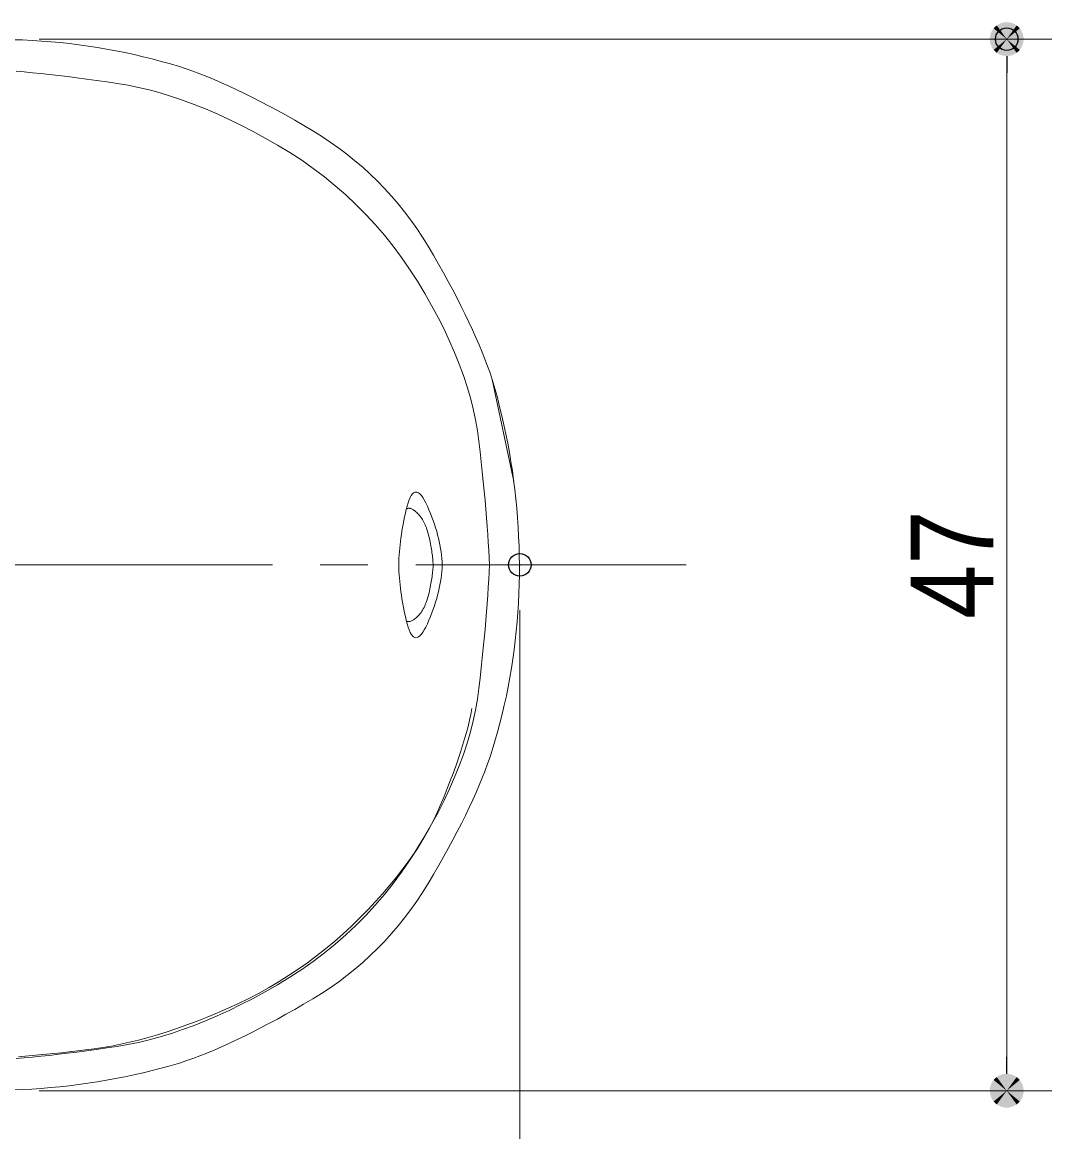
# Model space of a CAD drawing. Units: millimetres, scale not verified. Extents: x -606 to 606, y -304 to 304.
# Drawn here: x -341.77 to -296.11, y -116.22 to -67.01 of the extents above; entities that cross this region are included whole.
import ezdxf
from ezdxf.enums import TextEntityAlignment as Align

# ---------------------------------------------------------------- set-up
doc = ezdxf.new("R2010")
doc.units = ezdxf.units.MM
doc.header["$LTSCALE"] = 2
doc.header["$PDMODE"] = 32
doc.header["$PDSIZE"] = 1
doc.linetypes.add('USER1', pattern=[9.172222, 5.997222, -1.058333, 1.058333, -1.058333])
for name, color, linetype, lineweight in [('0-0_1図面枠', 7, 'Continuous', 20), ('0-1_3一般', 7, 'Continuous', 15), ('0-2_2寸法-1', 7, 'Continuous', 5), ('0-3_0', 7, 'Continuous', 25)]:
    doc.layers.add(name, color=color, linetype=linetype, lineweight=lineweight)
doc.layers.add('0-4_Defpoints', color=7, linetype='Continuous')
doc.styles.add('ＭＳ Ｐゴシック', font='')
doc.styles.get('ＭＳ Ｐゴシック').set_extended_font_data('MS PGothic')

# ---------------------------------------------------------------- blocks, each defined once
blk = doc.blocks.new('_Dot')
at = {"layer": '0-3_0'}
blk.add_line((-1, 0), (-2, 0), dxfattribs=at)
for points in [[(0, 0), (-0.809, 0.588), (-0.729, 0.685)], [(0, 0), (-0.729, 0.685), (-0.637, 0.771)], [(0, 0), (-0.637, 0.771), (-0.536, 0.844)], [(0, 0), (-0.536, 0.844), (-0.426, 0.905)], [(0, 0), (-0.426, 0.905), (-0.309, 0.951)], [(0, 0), (-0.309, 0.951), (-0.187, 0.982)], [(0, 0), (-0.187, 0.982), (-0.063, 0.998)], [(0, 0), (-0.063, 0.998), (0.063, 0.998)], [(0, 0), (0.063, 0.998), (0.187, 0.982)], [(0, 0), (0.187, 0.982), (0.309, 0.951)], [(0, 0), (0.309, 0.951), (0.426, 0.905)], [(0, 0), (0.426, 0.905), (0.536, 0.844)], [(0, 0), (0.536, 0.844), (0.637, 0.771)], [(0, 0), (0.637, 0.771), (0.729, 0.685)], [(0, 0), (0.729, 0.685), (0.809, 0.588)], [(0, 0), (-1, 0), (-0.992, 0.125)], [(0, 0), (-0.992, -0.125), (-1, 0)], [(0, 0), (-0.992, 0.125), (-0.969, 0.249)], [(0, 0), (-0.969, -0.249), (-0.992, -0.125)], [(0, 0), (-0.969, 0.249), (-0.93, 0.368)], [(0, 0), (-0.93, -0.368), (-0.969, -0.249)], [(0, 0), (-0.93, 0.368), (-0.876, 0.482)], [(0, 0), (-0.876, -0.482), (-0.93, -0.368)], [(0, 0), (-0.876, 0.482), (-0.809, 0.588)], [(0, 0), (-0.809, -0.588), (-0.876, -0.482)], [(0, 0), (-0.729, -0.685), (-0.809, -0.588)], [(0, 0), (-0.637, -0.771), (-0.729, -0.685)], [(0, 0), (-0.536, -0.844), (-0.637, -0.771)], [(0, 0), (-0.426, -0.905), (-0.536, -0.844)], [(0, 0), (-0.309, -0.951), (-0.426, -0.905)], [(0, 0), (-0.187, -0.982), (-0.309, -0.951)], [(0, 0), (-0.063, -0.998), (-0.187, -0.982)], [(0, 0), (0.063, -0.998), (-0.063, -0.998)], [(0, 0), (0.809, 0.588), (0.876, 0.482)], [(0, 0), (0.876, 0.482), (0.93, 0.368)], [(0, 0), (0.93, 0.368), (0.969, 0.249)], [(0, 0), (0.969, 0.249), (0.992, 0.125)], [(0, 0), (0.992, 0.125), (1, 0)], [(0, 0), (0.187, -0.982), (0.063, -0.998)], [(0, 0), (0.309, -0.951), (0.187, -0.982)], [(0, 0), (0.426, -0.905), (0.309, -0.951)], [(0, 0), (0.536, -0.844), (0.426, -0.905)], [(0, 0), (0.637, -0.771), (0.536, -0.844)], [(0, 0), (0.729, -0.685), (0.637, -0.771)], [(0, 0), (0.809, -0.588), (0.729, -0.685)], [(0, 0), (0.876, -0.482), (0.809, -0.588)], [(0, 0), (0.93, -0.368), (0.876, -0.482)], [(0, 0), (0.969, -0.249), (0.93, -0.368)], [(0, 0), (0.992, -0.125), (0.969, -0.249)], [(0, 0), (1, 0), (0.992, -0.125)]]:
    blk.add_solid(points, dxfattribs=at)

msp = doc.modelspace()

# ---------------------------------------------------------------- linework, layer by layer
at = {"layer": '0-0_1図面枠', "lineweight": 15}
msp.add_line((-319.704, -91.079), (-319.704, -91.079), dxfattribs=at)
at = {"layer": '0-1_3一般'}
for p, q in [((-320.808, -83.259), (-320.923, -82.859)), ((-320.923, -82.859), (-319.968, -87.377)), ((-335.202, -113.293), (-334.802, -113.178))]:
    msp.add_line(p, q, dxfattribs=at)
at = {"layer": '0-1_3一般', "linetype": 'USER1', "lineweight": 5}
msp.add_line((-312.325, -91.079), (-479.184, -91.079), dxfattribs=at)
at = {"layer": '0-1_3一般'}
for points in [[(-334.802, -68.98), (-335.201, -68.861), (-335.601, -68.748), (-336.002, -68.641), (-336.405, -68.54), (-336.809, -68.446), (-337.214, -68.358), (-337.62, -68.276), (-338.027, -68.2), (-338.436, -68.13), (-338.846, -68.067), (-339.258, -68.01), (-339.67, -67.959), (-340.084, -67.915), (-340.499, -67.877), (-340.915, -67.845), (-341.333, -67.819), (-341.751, -67.799), (-342.171, -67.786)], [(-328.863, -73.495), (-329.374, -73.134), (-329.902, -72.79), (-330.444, -72.461), (-330.992, -72.149), (-331.533, -71.855), (-332.068, -71.579), (-332.598, -71.321), (-333.121, -71.081), (-333.639, -70.859), (-334.15, -70.655), (-334.656, -70.469), (-335.155, -70.3), (-335.649, -70.15), (-336.137, -70.017), (-336.618, -69.903), (-337.094, -69.806), (-337.564, -69.727), (-338.025, -69.659), (-338.475, -69.595), (-338.915, -69.535), (-339.343, -69.478), (-339.76, -69.425), (-340.167, -69.375), (-340.562, -69.33), (-340.947, -69.288), (-341.32, -69.25), (-341.682, -69.215), (-342.034, -69.184)], [(-331.193, -70.536), (-331.555, -70.351), (-331.909, -70.175), (-332.257, -70.008), (-332.599, -69.849), (-332.934, -69.699), (-333.262, -69.558), (-333.583, -69.425), (-333.898, -69.301), (-334.206, -69.186), (-334.507, -69.079), (-334.802, -68.98)], [(-320.923, -82.859), (-321.023, -82.565), (-321.131, -82.264), (-321.248, -81.956), (-321.373, -81.642), (-321.507, -81.321), (-321.649, -80.993), (-321.8, -80.658), (-321.959, -80.317), (-322.126, -79.969), (-322.302, -79.614), (-322.487, -79.253), (-322.68, -78.885), (-322.882, -78.51), (-323.092, -78.129), (-323.31, -77.741), (-323.537, -77.346), (-323.772, -76.946), (-324.018, -76.551), (-324.273, -76.167), (-324.538, -75.792), (-324.812, -75.427), (-325.097, -75.073), (-325.392, -74.728), (-325.697, -74.393), (-326.011, -74.068), (-326.336, -73.753), (-326.671, -73.447), (-327.015, -73.152), (-327.369, -72.867), (-327.734, -72.591), (-328.108, -72.325), (-328.492, -72.07), (-328.886, -71.824), (-329.287, -71.587), (-329.681, -71.36), (-330.069, -71.141), (-330.451, -70.931), (-330.825, -70.729), (-331.193, -70.536)], [(-321.052, -91.079), (-321.065, -90.76), (-321.081, -90.43), (-321.1, -90.089), (-321.122, -89.737), (-321.148, -89.373), (-321.176, -88.998), (-321.208, -88.612), (-321.242, -88.214), (-321.28, -87.805), (-321.321, -87.385), (-321.365, -86.954), (-321.412, -86.512), (-321.462, -86.058), (-321.515, -85.593), (-321.58, -85.12), (-321.664, -84.641), (-321.769, -84.158), (-321.894, -83.669), (-322.039, -83.176), (-322.204, -82.677), (-322.389, -82.173), (-322.594, -81.664), (-322.819, -81.15), (-323.064, -80.631), (-323.33, -80.106), (-323.615, -79.577), (-323.92, -79.042), (-324.245, -78.502), (-324.588, -77.968), (-324.947, -77.449), (-325.32, -76.947), (-325.709, -76.46), (-326.114, -75.989), (-326.534, -75.534), (-326.969, -75.094), (-327.419, -74.67), (-327.885, -74.263), (-328.366, -73.871), (-328.863, -73.495)], [(-320.923, -99.299), (-320.804, -98.901), (-320.691, -98.501), (-320.584, -98.099), (-320.483, -97.697), (-320.389, -97.293), (-320.3, -96.888), (-320.219, -96.482), (-320.143, -96.074), (-320.073, -95.665), (-320.01, -95.255), (-319.953, -94.844), (-319.902, -94.431), (-319.858, -94.018), (-319.82, -93.603), (-319.788, -93.186), (-319.762, -92.769), (-319.742, -92.35), (-319.729, -91.93), (-319.722, -91.509), (-319.721, -91.086), (-319.726, -90.664), (-319.737, -90.242), (-319.754, -89.822), (-319.777, -89.403), (-319.805, -88.985), (-319.839, -88.569), (-319.879, -88.153), (-319.925, -87.739), (-319.976, -87.326), (-320.033, -86.914), (-320.096, -86.503), (-320.165, -86.093), (-320.24, -85.685), (-320.32, -85.278), (-320.406, -84.872), (-320.498, -84.467), (-320.596, -84.063), (-320.699, -83.661), (-320.808, -83.259)], [(-325.072, -91.078), (-325.068, -90.933), (-325.062, -90.787), (-325.053, -90.639), (-325.042, -90.491), (-325.029, -90.342), (-325.014, -90.192), (-324.996, -90.04), (-324.977, -89.888), (-324.954, -89.734), (-324.93, -89.579), (-324.904, -89.424), (-324.875, -89.267), (-324.844, -89.109), (-324.81, -88.95), (-324.774, -88.79), (-324.737, -88.629), (-324.696, -88.468), (-324.654, -88.322), (-324.61, -88.196), (-324.565, -88.089), (-324.517, -88.001), (-324.467, -87.933), (-324.416, -87.884), (-324.363, -87.855), (-324.308, -87.846), (-324.251, -87.856), (-324.192, -87.885), (-324.131, -87.934), (-324.069, -88.003), (-324.004, -88.091), (-323.938, -88.198), (-323.87, -88.325), (-323.8, -88.472), (-323.73, -88.633), (-323.663, -88.795), (-323.6, -88.955), (-323.541, -89.114), (-323.486, -89.272), (-323.436, -89.429)], [(-324.412, -88.646), (-324.444, -88.625), (-324.475, -88.607), (-324.505, -88.593), (-324.533, -88.581), (-324.561, -88.573), (-324.587, -88.567), (-324.612, -88.565), (-324.637, -88.565), (-324.66, -88.569), (-324.682, -88.575), (-324.703, -88.585)], [(-323.546, -91.063), (-323.549, -91), (-323.553, -90.937), (-323.558, -90.872), (-323.564, -90.806), (-323.571, -90.739), (-323.579, -90.67), (-323.588, -90.6), (-323.598, -90.528), (-323.609, -90.455), (-323.621, -90.381), (-323.634, -90.305), (-323.648, -90.228), (-323.663, -90.15), (-323.679, -90.07), (-323.696, -89.989), (-323.714, -89.906), (-323.733, -89.823), (-323.753, -89.741), (-323.775, -89.662), (-323.797, -89.586), (-323.821, -89.512), (-323.846, -89.441), (-323.872, -89.372), (-323.899, -89.306), (-323.928, -89.243), (-323.957, -89.183), (-323.988, -89.125), (-324.02, -89.07), (-324.053, -89.017), (-324.087, -88.968), (-324.123, -88.921), (-324.159, -88.876), (-324.197, -88.834), (-324.236, -88.795), (-324.273, -88.759), (-324.309, -88.726), (-324.345, -88.697), (-324.379, -88.67), (-324.412, -88.646)], [(-323.436, -89.429), (-323.389, -89.585), (-323.346, -89.74), (-323.308, -89.893), (-323.273, -90.045), (-323.242, -90.196), (-323.216, -90.346), (-323.193, -90.495), (-323.174, -90.643), (-323.16, -90.79), (-323.149, -90.935), (-323.143, -91.079)], [(-325.32, -105.212), (-324.947, -104.709), (-324.588, -104.19), (-324.245, -103.656), (-323.92, -103.116), (-323.615, -102.582), (-323.33, -102.052), (-323.064, -101.528), (-322.819, -101.009), (-322.594, -100.495), (-322.389, -99.985), (-322.204, -99.482), (-322.039, -98.983), (-321.894, -98.489), (-321.769, -98.001), (-321.664, -97.517), (-321.58, -97.039), (-321.515, -96.566), (-321.462, -96.101), (-321.412, -95.647), (-321.365, -95.204), (-321.321, -94.773), (-321.28, -94.353), (-321.242, -93.944), (-321.208, -93.547), (-321.176, -93.161), (-321.148, -92.786), (-321.122, -92.422), (-321.1, -92.069), (-321.081, -91.728), (-321.065, -91.398), (-321.052, -91.079), (-321.052, -91.079)], [(-324.904, -92.733), (-324.931, -92.577), (-324.955, -92.422), (-324.977, -92.268), (-324.997, -92.116), (-325.014, -91.964), (-325.03, -91.814), (-325.043, -91.664), (-325.053, -91.516), (-325.062, -91.369), (-325.068, -91.223), (-325.072, -91.078)], [(-323.143, -91.079), (-323.149, -91.224), (-323.16, -91.369), (-323.175, -91.516), (-323.193, -91.663), (-323.216, -91.812), (-323.242, -91.962), (-323.273, -92.114), (-323.308, -92.266), (-323.346, -92.419), (-323.389, -92.574), (-323.436, -92.73), (-323.487, -92.887), (-323.541, -93.045), (-323.6, -93.204), (-323.663, -93.364), (-323.73, -93.526), (-323.8, -93.687), (-323.87, -93.834), (-323.939, -93.961), (-324.005, -94.068), (-324.069, -94.156), (-324.132, -94.224), (-324.192, -94.273), (-324.251, -94.303), (-324.308, -94.313), (-324.363, -94.303), (-324.417, -94.274), (-324.468, -94.225), (-324.517, -94.157), (-324.565, -94.07), (-324.611, -93.962), (-324.655, -93.836), (-324.697, -93.689), (-324.737, -93.528), (-324.775, -93.367), (-324.811, -93.207), (-324.844, -93.048), (-324.875, -92.89), (-324.904, -92.733)], [(-323.63, -91.828), (-323.617, -91.752), (-323.606, -91.677), (-323.595, -91.603), (-323.585, -91.53), (-323.577, -91.459), (-323.569, -91.39), (-323.562, -91.322), (-323.557, -91.255), (-323.552, -91.189), (-323.548, -91.125), (-323.546, -91.063)], [(-324.703, -93.573), (-324.682, -93.583), (-324.659, -93.59), (-324.636, -93.593), (-324.612, -93.594), (-324.586, -93.591), (-324.56, -93.586), (-324.532, -93.577), (-324.503, -93.565), (-324.473, -93.55), (-324.442, -93.532), (-324.41, -93.511), (-324.376, -93.487), (-324.342, -93.46), (-324.306, -93.429), (-324.269, -93.396), (-324.232, -93.359), (-324.193, -93.32), (-324.155, -93.277), (-324.118, -93.232), (-324.082, -93.184), (-324.047, -93.134), (-324.014, -93.08), (-323.982, -93.025), (-323.951, -92.966), (-323.922, -92.905), (-323.893, -92.841), (-323.866, -92.774), (-323.84, -92.704), (-323.815, -92.632), (-323.791, -92.558), (-323.769, -92.48), (-323.748, -92.4), (-323.728, -92.317), (-323.709, -92.232), (-323.691, -92.149), (-323.674, -92.066), (-323.659, -91.986), (-323.644, -91.906), (-323.63, -91.828)], [(-321.825, -97.454), (-321.876, -97.707), (-321.934, -97.969), (-321.999, -98.238), (-322.072, -98.514), (-322.152, -98.798), (-322.24, -99.09), (-322.335, -99.389), (-322.437, -99.696), (-322.546, -100.011), (-322.663, -100.333), (-322.787, -100.662), (-322.919, -101), (-323.057, -101.345), (-323.204, -101.697), (-323.361, -102.054), (-323.534, -102.411), (-323.722, -102.769), (-323.925, -103.127), (-324.144, -103.485), (-324.377, -103.845), (-324.627, -104.205), (-324.891, -104.565), (-325.171, -104.926), (-325.466, -105.287), (-325.776, -105.649), (-326.102, -106.012), (-326.443, -106.375), (-326.799, -106.738), (-327.167, -107.096), (-327.543, -107.443), (-327.925, -107.779), (-328.316, -108.104), (-328.714, -108.418), (-329.12, -108.72), (-329.533, -109.012), (-329.954, -109.292), (-330.382, -109.561), (-330.818, -109.819), (-331.262, -110.065)], [(-322.479, -102.908), (-322.294, -102.547), (-322.118, -102.192), (-321.951, -101.844), (-321.792, -101.503), (-321.642, -101.168), (-321.501, -100.84), (-321.368, -100.518), (-321.244, -100.204), (-321.128, -99.896), (-321.022, -99.594), (-320.923, -99.299)], [(-334.802, -113.178), (-334.508, -113.078), (-334.207, -112.97), (-333.899, -112.853), (-333.585, -112.728), (-333.264, -112.595), (-332.936, -112.452), (-332.601, -112.302), (-332.26, -112.143), (-331.912, -111.975), (-331.557, -111.799), (-331.196, -111.614), (-330.828, -111.421), (-330.453, -111.22), (-330.072, -111.01), (-329.684, -110.791), (-329.289, -110.565), (-328.889, -110.329), (-328.494, -110.084), (-328.11, -109.829), (-327.735, -109.564), (-327.37, -109.289), (-327.016, -109.004), (-326.671, -108.709), (-326.336, -108.405), (-326.011, -108.09), (-325.696, -107.765), (-325.39, -107.431), (-325.095, -107.087), (-324.81, -106.732), (-324.534, -106.368), (-324.268, -105.994), (-324.012, -105.609), (-323.767, -105.215), (-323.53, -104.815), (-323.303, -104.42), (-323.084, -104.032), (-322.874, -103.651), (-322.672, -103.276), (-322.479, -102.908)], [(-342.034, -112.974), (-341.682, -112.943), (-341.32, -112.909), (-340.947, -112.871), (-340.562, -112.829), (-340.167, -112.783), (-339.76, -112.734), (-339.343, -112.681), (-338.915, -112.624), (-338.475, -112.563), (-338.025, -112.499), (-337.564, -112.431), (-337.094, -112.353), (-336.618, -112.256), (-336.137, -112.141), (-335.649, -112.009), (-335.155, -111.858), (-334.656, -111.69), (-334.15, -111.504), (-333.639, -111.299), (-333.121, -111.077), (-332.598, -110.837), (-332.068, -110.579), (-331.533, -110.303), (-330.992, -110.009), (-330.444, -109.697), (-329.902, -109.369), (-329.374, -109.024), (-328.863, -108.664), (-328.366, -108.288), (-327.885, -107.896), (-327.419, -107.488), (-326.969, -107.064), (-326.534, -106.625), (-326.114, -106.17), (-325.709, -105.699), (-325.32, -105.212)], [(-331.262, -110.065), (-331.713, -110.301), (-332.172, -110.525), (-332.638, -110.739), (-333.105, -110.941), (-333.565, -111.131), (-334.019, -111.311), (-334.466, -111.479), (-334.907, -111.636), (-335.342, -111.781), (-335.77, -111.915), (-336.192, -112.038), (-336.607, -112.149), (-337.015, -112.249), (-337.417, -112.338), (-337.813, -112.416), (-338.202, -112.482), (-338.585, -112.537), (-338.96, -112.585), (-339.326, -112.63), (-339.683, -112.672), (-340.032, -112.711), (-340.371, -112.748), (-340.701, -112.782), (-341.023, -112.813), (-341.335, -112.841), (-341.639, -112.866), (-341.933, -112.889)], [(-342.185, -114.364), (-341.765, -114.347), (-341.346, -114.325), (-340.928, -114.297), (-340.512, -114.262), (-340.096, -114.223), (-339.682, -114.177), (-339.269, -114.125), (-338.857, -114.068), (-338.446, -114.005), (-338.036, -113.937), (-337.628, -113.862), (-337.221, -113.782), (-336.815, -113.696), (-336.41, -113.604), (-336.006, -113.506), (-335.604, -113.402), (-335.202, -113.293)]]:
    msp.add_lwpolyline(points, dxfattribs=at)
at = {"layer": '0-2_2寸法-1'}
for p, q in [((-341.022, -67.761), (-296.108, -67.761)), ((-298.108, -112.897), (-298.108, -69.262)), ((-319.704, -93.079), (-319.704, -168.934)), ((-341.022, -114.398), (-296.108, -114.398))]:
    msp.add_line(p, q, dxfattribs=at)
at = {"layer": '0-4_Defpoints'}
for p in [(-298.108, -67.761), (-319.704, -91.079)]:
    msp.add_point(p, dxfattribs=at)

# ---------------------------------------------------------------- block references
at = {"layer": '0-2_2寸法-1', "xscale": 0.7503418, "yscale": 0.7503418}
for p, rotation in [((-298.108, -67.761), 90), ((-298.108, -114.398), 270)]:
    msp.add_blockref('_Dot', p, dxfattribs=dict(at, rotation=rotation))

# ---------------------------------------------------------------- texts
at = {"layer": '0-2_2寸法-1', "style": 'ＭＳ Ｐゴシック', "width": 0.9}
msp.add_text('47', height=3.666, rotation=90, dxfattribs=at).set_placement((-297.603, -93.471), align=Align.BOTTOM_LEFT)

doc.saveas('drawing.dxf')
